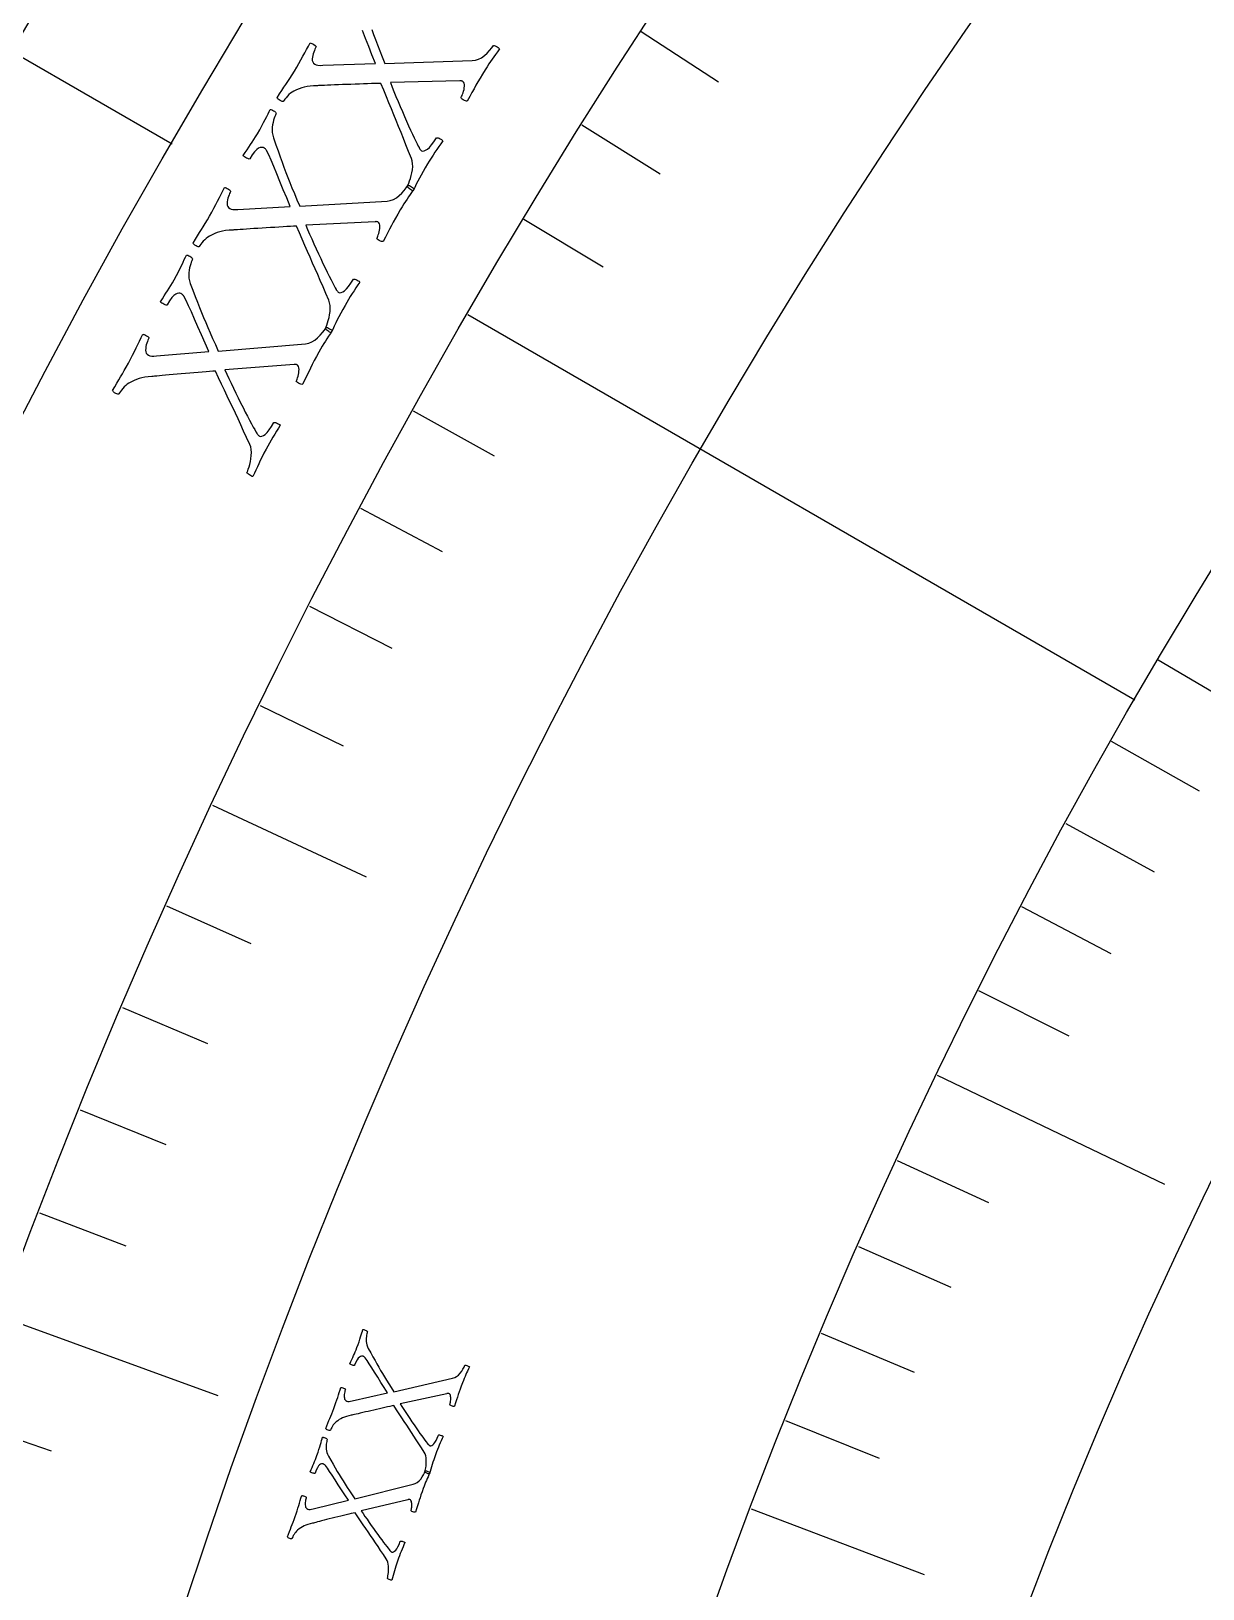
# Model space of a CAD drawing. Header units: millimetres. Extents: x -76 to 76, y -76 to 86.
# Drawn here: x -64.3 to -51.59, y 20.57 to 37.46 of the extents above; entities that cross this region are included whole.
import ezdxf

# ---------------------------------------------------------------- set-up
doc = ezdxf.new("R2010")
doc.units = ezdxf.units.MM
for name, color, linetype in [('ENGRAVE', 7, 'Continuous'), ('ENGRAVE_FINE', 8, 'Continuous'), ('TEXT', 5, 'Continuous')]:
    doc.layers.add(name, color=color, linetype=linetype)

msp = doc.modelspace()

# ---------------------------------------------------------------- linework, layer by layer
at = {"layer": 'ENGRAVE'}
for points in [[(-64.5016, 37.24), (-62.7739, 36.2425)], [(-59.5652, 34.39), (-52.3253, 30.21)], [(-52.0716, 30.6451), (-50.3424, 29.6275)], [(-62.3358, 29.0677), (-60.669, 28.2904)], [(-54.4724, 26.1407), (-52.0057, 24.957)], [(-64.6321, 23.5241), (-62.2753, 22.6664)], [(-56.4888, 21.4381), (-54.613, 20.7261)]]:
    msp.add_lwpolyline(points, dxfattribs=at)
for radius in [74.48, 74.48, 72.485, 68.78, 68.78, 65.854, 60.42, 60.42, 57.228]:
    msp.add_circle((0, 0), radius, dxfattribs=at)
at = {"layer": 'ENGRAVE_FINE'}
for points in [[(-57.6838, 37.4603), (-56.8424, 36.9139)], [(-58.3287, 36.4478), (-57.478, 35.9162)], [(-58.956, 35.4243), (-58.0961, 34.9076)], [(-60.1563, 33.3452), (-59.2789, 32.8588)], [(-60.7291, 32.2903), (-59.8434, 31.8193)], [(-61.2834, 31.2255), (-60.3896, 30.77)], [(-61.8191, 30.1512), (-60.9174, 29.7114)], [(-52.5816, 29.7616), (-51.6292, 29.2225)], [(-53.0768, 28.8691), (-52.1154, 28.3462)], [(-62.8337, 27.9753), (-61.9172, 27.5673)], [(-53.5571, 27.968), (-52.587, 27.4614)], [(-54.0224, 27.0585), (-53.0438, 26.5684)], [(-63.3123, 26.8745), (-62.3889, 26.4825)], [(-63.7717, 25.7654), (-62.8416, 25.3896)], [(-54.907, 25.2151), (-53.9124, 24.7583)], [(-64.2117, 24.6485), (-63.2751, 24.289)], [(-55.3261, 24.2817), (-54.3239, 23.8419)], [(-55.7295, 23.3409), (-54.7201, 22.9181)], [(-65.0328, 22.3926), (-64.0842, 22.066)], [(-56.1171, 22.393), (-55.1007, 21.9873)]]:
    msp.add_lwpolyline(points, dxfattribs=at)
at = {"layer": 'TEXT'}
msp.add_lwpolyline([(-60.6067, 37.4826), (-60.5868, 37.427), (-60.5663, 37.3716), (-60.5444, 37.314), (-60.5203, 37.2514), (-60.4939, 37.1838), (-60.4654, 37.1113), (-59.5153, 37.1438), (-59.4811, 37.148), (-59.4477, 37.1587), (-59.415, 37.1759), (-59.3832, 37.1997), (-59.3534, 37.2267), (-59.3272, 37.254), (-59.3045, 37.2814), (-59.2853, 37.309), (-59.2778, 37.3084), (-59.2689, 37.3055), (-59.2585, 37.3003), (-59.2468, 37.2929), (-59.2358, 37.285), (-59.2274, 37.2786), (-59.2217, 37.2738), (-59.2188, 37.2704), (-59.2414, 37.2395), (-59.2623, 37.2108), (-59.2817, 37.1843), (-59.2994, 37.1601), (-59.3169, 37.1355), (-59.3357, 37.108), (-59.3555, 37.0776), (-59.3766, 37.0444), (-59.405, 36.9983), (-59.431, 36.955), (-59.4547, 36.9145), (-59.4761, 36.8767), (-59.4971, 36.8387), (-59.5198, 36.7976), (-59.5442, 36.7533), (-59.5703, 36.7059), (-59.5787, 36.7054), (-59.5887, 36.7075), (-59.6003, 36.7123), (-59.6135, 36.7196), (-59.6254, 36.7278), (-59.6331, 36.7349), (-59.6366, 36.741), (-59.6358, 36.7462), (-59.6313, 36.7545), (-59.6263, 36.7656), (-59.6208, 36.7793), (-59.6149, 36.7958), (-59.6094, 36.8137), (-59.6051, 36.8319), (-59.6022, 36.8502), (-59.6005, 36.8687), (-59.6009, 36.8858), (-59.6042, 36.8999), (-59.6104, 36.911), (-59.6194, 36.919), (-59.6221, 36.9204), (-59.6255, 36.9216), (-59.6296, 36.9226), (-59.6344, 36.9235), (-59.6394, 36.924), (-59.6441, 36.9242), (-59.6484, 36.9239), (-59.6523, 36.9233), (-60.4045, 36.9057), (-60.3857, 36.858), (-60.3656, 36.8081), (-60.3441, 36.756), (-60.3214, 36.7018), (-60.2981, 36.6469), (-60.2748, 36.5927), (-60.2518, 36.5393), (-60.2288, 36.4866), (-60.2065, 36.436), (-60.1852, 36.3889), (-60.1651, 36.3453), (-60.146, 36.3052), (-60.1288, 36.2699), (-60.1144, 36.2406), (-60.1027, 36.2174), (-60.0938, 36.2003), (-60.092, 36.1974), (-60.0897, 36.1938), (-60.087, 36.1896), (-60.0839, 36.1847), (-60.0803, 36.1798), (-60.076, 36.1752), (-60.0711, 36.1711), (-60.0656, 36.1673), (-60.0537, 36.1636), (-60.0393, 36.165), (-60.0223, 36.1718), (-60.0028, 36.1837), (-59.981, 36.2024), (-59.9572, 36.2294), (-59.9313, 36.2648), (-59.9033, 36.3085), (-59.8957, 36.3082), (-59.8864, 36.3058), (-59.8756, 36.3016), (-59.8631, 36.2953), (-59.8514, 36.2885), (-59.8428, 36.2826), (-59.8372, 36.2775), (-59.8347, 36.2733), (-59.8562, 36.2431), (-59.8776, 36.2124), (-59.8991, 36.1814), (-59.9205, 36.15), (-59.9417, 36.1184), (-59.9622, 36.0868), (-59.9821, 36.0552), (-60.0014, 36.0237), (-60.0268, 35.9807), (-60.0499, 35.9407), (-60.0706, 35.9036), (-60.0889, 35.8695), (-60.106, 35.8365), (-60.1234, 35.8028), (-60.141, 35.7685), (-60.1587, 35.7334), (-60.1665, 35.7356), (-60.1753, 35.7397), (-60.1851, 35.7459), (-60.196, 35.754), (-60.2061, 35.7623), (-60.2138, 35.769), (-60.2191, 35.774), (-60.222, 35.7774), (-60.2183, 35.7848), (-60.2127, 35.7977), (-60.2053, 35.816), (-60.1961, 35.8398), (-60.1865, 35.8672), (-60.1782, 35.8966), (-60.1711, 35.9279), (-60.1652, 35.9612), (-60.162, 35.9945), (-60.1628, 36.0262), (-60.1676, 36.056), (-60.1764, 36.0841), (-60.2063, 36.1597), (-60.2351, 36.2318), (-60.2626, 36.3005), (-60.289, 36.3659), (-60.3148, 36.4294), (-60.3409, 36.493), (-60.3671, 36.5566), (-60.3935, 36.6201), (-60.4205, 36.685), (-60.4483, 36.7528), (-60.4769, 36.8234), (-60.5064, 36.8968), (-60.5373, 36.8965), (-60.5718, 36.8958), (-60.6099, 36.8947), (-60.6518, 36.8931), (-60.6959, 36.8914), (-60.7409, 36.8898), (-60.7869, 36.8884), (-60.8337, 36.887), (-60.8803, 36.8857), (-60.9254, 36.8842), (-60.9689, 36.8825), (-61.0109, 36.8808), (-61.0502, 36.879), (-61.0859, 36.8774), (-61.1178, 36.876), (-61.146, 36.8747), (-61.1691, 36.8737), (-61.1856, 36.873), (-61.1954, 36.8725), (-61.1987, 36.8724), (-61.2391, 36.871), (-61.2759, 36.868), (-61.3092, 36.8636), (-61.339, 36.8576), (-61.3671, 36.8498), (-61.3953, 36.8398), (-61.4237, 36.8276), (-61.4521, 36.8133), (-61.4705, 36.8024), (-61.4882, 36.7897), (-61.5052, 36.7752), (-61.5214, 36.7588), (-61.5362, 36.7423), (-61.5486, 36.7275), (-61.5586, 36.7142), (-61.5662, 36.7026), (-61.5705, 36.6995), (-61.5775, 36.6996), (-61.5875, 36.7031), (-61.6002, 36.7099), (-61.6128, 36.7182), (-61.6224, 36.7263), (-61.6288, 36.7343), (-61.6322, 36.742), (-61.6061, 36.7829), (-61.5817, 36.8205), (-61.5591, 36.8549), (-61.5381, 36.886), (-61.5173, 36.9172), (-61.495, 36.9518), (-61.4713, 36.9898), (-61.4461, 37.0312), (-61.4461, 37.0312), (-61.4208, 37.0735), (-61.3971, 37.1143), (-61.3749, 37.1535), (-61.3542, 37.1912), (-61.3342, 37.2279), (-61.3143, 37.2642), (-61.2943, 37.3001), (-61.2744, 37.3356), (-61.2673, 37.3342), (-61.2582, 37.3306), (-61.2471, 37.3251), (-61.234, 37.3176), (-61.222, 37.3095), (-61.2143, 37.3023), (-61.2109, 37.2961), (-61.2117, 37.2909), (-61.217, 37.2813), (-61.2229, 37.2691), (-61.2293, 37.2544), (-61.2363, 37.2372), (-61.2427, 37.2187), (-61.2476, 37.2), (-61.251, 37.1812), (-61.2528, 37.1624), (-61.2518, 37.1446), (-61.2468, 37.1293), (-61.2376, 37.1164), (-61.2244, 37.106), (-61.2094, 37.0993), (-61.1901, 37.095), (-61.1667, 37.093), (-61.139, 37.0933), (-60.5677, 37.1124), (-60.6043, 37.2055), (-60.6394, 37.2962), (-60.6731, 37.3845), (-60.7053, 37.4705)], dxfattribs=at)
for points in [[(-62.3666, 35.4588), (-62.3425, 35.5018), (-62.3198, 35.5431), (-62.2986, 35.5829), (-62.2789, 35.6211), (-62.2598, 35.6583), (-62.2408, 35.6951), (-62.2218, 35.7315), (-62.2028, 35.7676), (-62.1956, 35.7663), (-62.1864, 35.763), (-62.1752, 35.7577), (-62.1619, 35.7505), (-62.1498, 35.7427), (-62.1419, 35.7358), (-62.1383, 35.7297), (-62.1389, 35.7244), (-62.144, 35.7146), (-62.1496, 35.7024), (-62.1556, 35.6875), (-62.1622, 35.6701), (-62.1681, 35.6514), (-62.1726, 35.6327), (-62.1755, 35.6138), (-62.1768, 35.5949), (-62.1754, 35.5772), (-62.1699, 35.562), (-62.1604, 35.5494), (-62.147, 35.5392), (-62.1318, 35.533), (-62.1124, 35.5291), (-62.0889, 35.5277), (-62.0612, 35.5287), (-61.4907, 35.5624), (-61.5296, 35.6544), (-61.567, 35.7442), (-61.6029, 35.8317), (-61.6373, 35.9168), (-61.6695, 35.9955), (-61.6986, 36.0637), (-61.7248, 36.1213), (-61.7479, 36.1684), (-61.7519, 36.1751), (-61.7564, 36.181), (-61.7613, 36.1862), (-61.7667, 36.1907), (-61.7717, 36.1943), (-61.7756, 36.1971), (-61.7785, 36.1991), (-61.7802, 36.2002), (-61.7898, 36.2034), (-61.8022, 36.2034), (-61.8172, 36.2001), (-61.835, 36.1935), (-61.8554, 36.1802), (-61.8781, 36.1565), (-61.9033, 36.1225), (-61.931, 36.0782), (-61.9356, 36.0766), (-61.9429, 36.0775), (-61.9529, 36.081), (-61.9655, 36.0871), (-61.9783, 36.0942), (-61.9888, 36.101), (-61.9969, 36.1074), (-62.0026, 36.1135), (-61.9804, 36.1462), (-61.9596, 36.177), (-61.94, 36.2059), (-61.9217, 36.2329), (-61.9039, 36.2598), (-61.8857, 36.2884), (-61.8671, 36.3185), (-61.8482, 36.3502), (-61.8226, 36.3943), (-61.7997, 36.4352), (-61.7796, 36.4727), (-61.7621, 36.5071), (-61.7466, 36.5383), (-61.7324, 36.5666), (-61.7195, 36.5921), (-61.7079, 36.6147), (-61.701, 36.6135), (-61.6926, 36.6109), (-61.6827, 36.6067), (-61.6713, 36.601), (-61.6604, 36.5943), (-61.6519, 36.5867), (-61.6459, 36.5783), (-61.6423, 36.5692), (-61.6458, 36.5625), (-61.6506, 36.5518), (-61.6567, 36.5373), (-61.6642, 36.5189), (-61.6716, 36.4975), (-61.6778, 36.4743), (-61.6828, 36.449), (-61.6865, 36.4218), (-61.688, 36.3935), (-61.6863, 36.3647), (-61.6815, 36.3354), (-61.6736, 36.3058), (-61.6474, 36.2325), (-61.6231, 36.1642), (-61.6005, 36.1009), (-61.5798, 36.0425), (-61.5597, 35.9868), (-61.539, 35.9314), (-61.5177, 35.8763), (-61.4958, 35.8215), (-61.4724, 35.7644), (-61.4467, 35.7024), (-61.4187, 35.6356), (-61.3883, 35.5638), (-60.4393, 35.6204), (-60.4052, 35.6255), (-60.3721, 35.6371), (-60.3399, 35.6551), (-60.3087, 35.6797), (-60.2796, 35.7075), (-60.2541, 35.7354), (-60.2321, 35.7634), (-60.2136, 35.7915), (-60.2061, 35.791), (-60.1971, 35.7884), (-60.1867, 35.7835), (-60.1748, 35.7763), (-60.1635, 35.7687), (-60.155, 35.7625), (-60.1492, 35.7578), (-60.1462, 35.7545), (-60.1679, 35.7231), (-60.1882, 35.6939), (-60.2068, 35.6669), (-60.224, 35.6422), (-60.2409, 35.6172), (-60.2589, 35.5892), (-60.278, 35.5584), (-60.2982, 35.5246), (-60.3254, 35.4778), (-60.3503, 35.4339), (-60.373, 35.3928), (-60.3933, 35.3544), (-60.4134, 35.3159), (-60.4351, 35.2742), (-60.4584, 35.2293), (-60.4833, 35.1813), (-60.4916, 35.1806), (-60.5016, 35.1825), (-60.5133, 35.1869), (-60.5267, 35.1939), (-60.5389, 35.2017), (-60.5467, 35.2087), (-60.5504, 35.2147), (-60.5497, 35.2199), (-60.5454, 35.2284), (-60.5407, 35.2395), (-60.5356, 35.2534), (-60.5301, 35.27), (-60.525, 35.2881), (-60.5212, 35.3063), (-60.5187, 35.3247), (-60.5175, 35.3433), (-60.5184, 35.3604), (-60.522, 35.3744), (-60.5285, 35.3853), (-60.5378, 35.3931), (-60.5405, 35.3944), (-60.5439, 35.3955), (-60.548, 35.3964), (-60.5529, 35.3972), (-60.5579, 35.3976), (-60.5625, 35.3976), (-60.5668, 35.3973), (-60.5707, 35.3965), (-61.3222, 35.3598), (-61.3022, 35.3126), (-61.2808, 35.2632), (-61.2581, 35.2117), (-61.234, 35.1581), (-61.2092, 35.1038), (-61.1847, 35.0502), (-61.1602, 34.9974), (-61.136, 34.9453), (-61.1124, 34.8953), (-61.0899, 34.8488), (-61.0686, 34.8057), (-61.0485, 34.7661), (-61.0305, 34.7312), (-61.0153, 34.7023), (-61.0031, 34.6794), (-60.9937, 34.6625), (-60.9918, 34.6597), (-60.9894, 34.6562), (-60.9867, 34.652), (-60.9835, 34.6473), (-60.9797, 34.6424), (-60.9753, 34.6379), (-60.9703, 34.6339), (-60.9647, 34.6303), (-60.9527, 34.6269), (-60.9383, 34.6287), (-60.9215, 34.6358), (-60.9023, 34.6483), (-60.881, 34.6675), (-60.8579, 34.6952), (-60.8329, 34.7312), (-60.806, 34.7756), (-60.7984, 34.7754), (-60.7891, 34.7733), (-60.7781, 34.7693), (-60.7655, 34.7634), (-60.7536, 34.7569), (-60.7448, 34.7512), (-60.7392, 34.7462), (-60.7366, 34.7421), (-60.7572, 34.7113), (-60.7779, 34.6802), (-60.7986, 34.6486), (-60.8192, 34.6167), (-60.8396, 34.5845), (-60.8593, 34.5524), (-60.8784, 34.5204), (-60.8968, 34.4883), (-60.9212, 34.4447), (-60.9432, 34.4042), (-60.963, 34.3666), (-60.9804, 34.332), (-60.9967, 34.2986), (-61.0132, 34.2645), (-61.0299, 34.2297), (-61.0467, 34.1942), (-61.0546, 34.1962), (-61.0635, 34.2001), (-61.0735, 34.206), (-61.0845, 34.2138), (-61.0949, 34.2218), (-61.1028, 34.2283), (-61.1082, 34.2332), (-61.1111, 34.2365), (-61.1076, 34.244), (-61.1024, 34.257), (-61.0955, 34.2755), (-61.0868, 34.2995), (-61.078, 34.3272), (-61.0704, 34.3568), (-61.0641, 34.3883), (-61.059, 34.4217), (-61.0566, 34.4551), (-61.0582, 34.4867), (-61.0638, 34.5164), (-61.0734, 34.5443), (-61.1052, 34.6191), (-61.1357, 34.6905), (-61.165, 34.7585), (-61.193, 34.8231), (-61.2205, 34.886), (-61.2481, 34.9489), (-61.276, 35.0118), (-61.304, 35.0746), (-61.3326, 35.1388), (-61.3621, 35.2059), (-61.3925, 35.2757), (-61.4239, 35.3484), (-61.4547, 35.3473), (-61.4892, 35.3457), (-61.5273, 35.3436), (-61.5691, 35.341), (-61.6132, 35.3382), (-61.6581, 35.3354), (-61.704, 35.3328), (-61.7509, 35.3303), (-61.7974, 35.3277), (-61.8424, 35.3251), (-61.8858, 35.3224), (-61.9278, 35.3195), (-61.9671, 35.3167), (-62.0027, 35.3142), (-62.0346, 35.312), (-62.0627, 35.31), (-62.0858, 35.3084), (-62.1022, 35.3073), (-62.1121, 35.3066), (-62.1154, 35.3064), (-62.1556, 35.3039), (-62.1924, 35.3001), (-62.2256, 35.2948), (-62.2552, 35.2881), (-62.2831, 35.2795), (-62.3111, 35.2688), (-62.3391, 35.2559), (-62.3671, 35.2408), (-62.3852, 35.2295), (-62.4026, 35.2164), (-62.4192, 35.2014), (-62.4351, 35.1846), (-62.4494, 35.1678), (-62.4614, 35.1526), (-62.4711, 35.1391), (-62.4784, 35.1273), (-62.4826, 35.1241), (-62.4897, 35.124), (-62.4997, 35.1273), (-62.5126, 35.1337), (-62.5254, 35.1417), (-62.5351, 35.1496), (-62.5418, 35.1574), (-62.5454, 35.165), (-62.5204, 35.2065), (-62.4969, 35.2448), (-62.4751, 35.2797), (-62.455, 35.3113), (-62.435, 35.3431), (-62.4136, 35.3782), (-62.3908, 35.4168), (-62.3666, 35.4588)], [(-63.247, 33.8636), (-63.224, 33.9071), (-63.2023, 33.9491), (-63.1821, 33.9894), (-63.1634, 34.0281), (-63.1453, 34.0657), (-63.1272, 34.103), (-63.1091, 34.1399), (-63.091, 34.1764), (-63.0838, 34.1753), (-63.0745, 34.1722), (-63.0632, 34.1673), (-63.0497, 34.1604), (-63.0374, 34.1529), (-63.0293, 34.1462), (-63.0256, 34.1401), (-63.0261, 34.1349), (-63.0309, 34.125), (-63.0362, 34.1126), (-63.0419, 34.0976), (-63.0479, 34.08), (-63.0534, 34.0612), (-63.0574, 34.0423), (-63.0598, 34.0234), (-63.0607, 34.0044), (-63.0588, 33.9868), (-63.053, 33.9717), (-63.0432, 33.9593), (-63.0294, 33.9496), (-63.0141, 33.9437), (-62.9946, 33.9403), (-62.9711, 33.9395), (-62.9435, 33.9412), (-62.3739, 33.9893), (-62.4151, 34.0804), (-62.4548, 34.1692), (-62.4929, 34.2557), (-62.5295, 34.34), (-62.5637, 34.4178), (-62.5945, 34.4853), (-62.6221, 34.5422), (-62.6465, 34.5887), (-62.6507, 34.5953), (-62.6553, 34.6011), (-62.6603, 34.6062), (-62.6658, 34.6105), (-62.6709, 34.614), (-62.6749, 34.6167), (-62.6778, 34.6186), (-62.6796, 34.6197), (-62.6893, 34.6226), (-62.7016, 34.6223), (-62.7166, 34.6186), (-62.7342, 34.6116), (-62.7542, 34.5977), (-62.7764, 34.5735), (-62.8007, 34.5389), (-62.8272, 34.4939), (-62.8318, 34.4921), (-62.8391, 34.4929), (-62.8492, 34.4961), (-62.862, 34.5018), (-62.875, 34.5087), (-62.8856, 34.5152), (-62.8938, 34.5214), (-62.8997, 34.5273), (-62.8784, 34.5605), (-62.8583, 34.5919), (-62.8395, 34.6213), (-62.8219, 34.6488), (-62.8047, 34.6761), (-62.7872, 34.7051), (-62.7695, 34.7357), (-62.7513, 34.7678), (-62.7269, 34.8126), (-62.7051, 34.854), (-62.6859, 34.8921), (-62.6693, 34.9268), (-62.6546, 34.9585), (-62.6411, 34.9872), (-62.6289, 35.0129), (-62.6179, 35.0358), (-62.6109, 35.0348), (-62.6025, 35.0324), (-62.5925, 35.0285), (-62.5809, 35.0231), (-62.5698, 35.0166), (-62.5611, 35.0093), (-62.5549, 35.0011), (-62.5511, 34.992), (-62.5544, 34.9852), (-62.559, 34.9744), (-62.5647, 34.9598), (-62.5717, 34.9412), (-62.5786, 34.9196), (-62.5842, 34.8962), (-62.5885, 34.8708), (-62.5915, 34.8436), (-62.5923, 34.8152), (-62.5899, 34.7864), (-62.5844, 34.7573), (-62.5757, 34.7279), (-62.5477, 34.6553), (-62.5216, 34.5876), (-62.4974, 34.5249), (-62.4752, 34.4671), (-62.4537, 34.4119), (-62.4316, 34.3571), (-62.4089, 34.3025), (-62.3856, 34.2483), (-62.3608, 34.1918), (-62.3336, 34.1305), (-62.3038, 34.0644), (-62.2716, 33.9934), (-61.3244, 34.0741), (-61.2905, 34.08), (-61.2576, 34.0924), (-61.2259, 34.1113), (-61.1953, 34.1366), (-61.167, 34.1652), (-61.1422, 34.1937), (-61.1209, 34.2223), (-61.1031, 34.2508), (-61.0956, 34.2506), (-61.0865, 34.2481), (-61.076, 34.2435), (-61.0639, 34.2366), (-61.0524, 34.2293), (-61.0438, 34.2234), (-61.0379, 34.2188), (-61.0347, 34.2156), (-61.0557, 34.1836), (-61.0752, 34.1539), (-61.0932, 34.1265), (-61.1097, 34.1013), (-61.1259, 34.0759), (-61.1432, 34.0475), (-61.1615, 34.0161), (-61.1809, 33.9819), (-61.2069, 33.9344), (-61.2307, 33.8899), (-61.2523, 33.8482), (-61.2717, 33.8094), (-61.2907, 33.7703), (-61.3113, 33.7281), (-61.3335, 33.6827), (-61.3572, 33.634), (-61.3655, 33.6331), (-61.3756, 33.6347), (-61.3874, 33.6388), (-61.401, 33.6455), (-61.4133, 33.653), (-61.4213, 33.6598), (-61.4251, 33.6657), (-61.4246, 33.6709), (-61.4205, 33.6795), (-61.4161, 33.6907), (-61.4113, 33.7048), (-61.4062, 33.7215), (-61.4016, 33.7397), (-61.3983, 33.758), (-61.3963, 33.7765), (-61.3956, 33.7951), (-61.3968, 33.8121), (-61.4008, 33.826), (-61.4076, 33.8368), (-61.417, 33.8443), (-61.4198, 33.8455), (-61.4232, 33.8466), (-61.4274, 33.8474), (-61.4322, 33.848), (-61.4372, 33.8483), (-61.4419, 33.8483), (-61.4462, 33.8478), (-61.4501, 33.8469), (-62.2004, 33.7912), (-62.1792, 33.7445), (-62.1566, 33.6957), (-62.1325, 33.6448), (-62.1071, 33.5918), (-62.081, 33.5381), (-62.055, 33.4852), (-62.0293, 33.433), (-62.0037, 33.3815), (-61.9788, 33.3321), (-61.9552, 33.2862), (-61.9328, 33.2436), (-61.9117, 33.2046), (-61.8928, 33.1702), (-61.8769, 33.1417), (-61.8641, 33.1191), (-61.8543, 33.1024), (-61.8523, 33.0996), (-61.8499, 33.0962), (-61.847, 33.0921), (-61.8436, 33.0874), (-61.8398, 33.0827), (-61.8353, 33.0783), (-61.8302, 33.0744), (-61.8244, 33.071), (-61.8124, 33.0678), (-61.7981, 33.07), (-61.7815, 33.0776), (-61.7626, 33.0905), (-61.7417, 33.1103), (-61.7193, 33.1385), (-61.6952, 33.1751), (-61.6695, 33.2202), (-61.6619, 33.2202), (-61.6526, 33.2184), (-61.6415, 33.2147), (-61.6287, 33.2091), (-61.6167, 33.2028), (-61.6078, 33.1974), (-61.6019, 33.1926), (-61.5993, 33.1885), (-61.6191, 33.1572), (-61.639, 33.1256), (-61.6588, 33.0935), (-61.6787, 33.061), (-61.6982, 33.0284), (-61.7171, 32.9958), (-61.7354, 32.9632), (-61.753, 32.9307), (-61.7763, 32.8866), (-61.7973, 32.8454), (-61.816, 32.8074), (-61.8326, 32.7723), (-61.848, 32.7385), (-61.8637, 32.704), (-61.8795, 32.6688), (-61.8954, 32.6329), (-61.9033, 32.6347), (-61.9123, 32.6384), (-61.9224, 32.644), (-61.9337, 32.6515), (-61.9442, 32.6593), (-61.9523, 32.6656), (-61.9578, 32.6703), (-61.9609, 32.6736), (-61.9575, 32.6812), (-61.9526, 32.6943), (-61.9462, 32.713), (-61.9381, 32.7372), (-61.93, 32.7651), (-61.9232, 32.7949), (-61.9177, 32.8265), (-61.9135, 32.86), (-61.9119, 32.8935), (-61.9143, 32.925), (-61.9206, 32.9546), (-61.9309, 32.9822), (-61.9646, 33.0562), (-61.997, 33.1268), (-62.028, 33.194), (-62.0576, 33.2579), (-62.0867, 33.3201), (-62.1159, 33.3822), (-62.1453, 33.4444), (-62.1749, 33.5065), (-62.2051, 33.57), (-62.2363, 33.6362), (-62.2686, 33.7053), (-62.3018, 33.7771), (-62.3325, 33.7753), (-62.367, 33.7728), (-62.405, 33.7697), (-62.4467, 33.766), (-62.4907, 33.7621), (-62.5356, 33.7582), (-62.5814, 33.7545), (-62.6282, 33.7507), (-62.6746, 33.747), (-62.7195, 33.7432), (-62.7629, 33.7394), (-62.8047, 33.7355), (-62.844, 33.7317), (-62.8795, 33.7283), (-62.9113, 33.7253), (-62.9394, 33.7226), (-62.9624, 33.7204), (-62.9788, 33.7188), (-62.9886, 33.7179), (-62.9919, 33.7176), (-63.0321, 33.7141), (-63.0687, 33.7093), (-63.1018, 33.7032), (-63.1313, 33.6957), (-63.1589, 33.6865), (-63.1866, 33.6751), (-63.2143, 33.6615), (-63.2419, 33.6457), (-63.2598, 33.6339), (-63.2768, 33.6203), (-63.293, 33.605), (-63.3085, 33.5878), (-63.3223, 33.5706), (-63.3339, 33.5551), (-63.3433, 33.5413), (-63.3503, 33.5294), (-63.3544, 33.526), (-63.3615, 33.5258), (-63.3716, 33.5288), (-63.3846, 33.5349), (-63.3976, 33.5426), (-63.4076, 33.5502), (-63.4144, 33.5578), (-63.4182, 33.5653), (-63.3942, 33.6075), (-63.3718, 33.6463), (-63.3509, 33.6818), (-63.3316, 33.7139), (-63.3124, 33.7462), (-63.2919, 33.7818), (-63.2701, 33.821), (-63.247, 33.8636)], [(-61.0175, 22.5262), (-61.006, 22.5578), (-60.9953, 22.5883), (-60.9854, 22.6175), (-60.9763, 22.6455), (-60.9677, 22.6728), (-60.9589, 22.6998), (-60.9502, 22.7265), (-60.9414, 22.753), (-60.9364, 22.7529), (-60.9298, 22.7517), (-60.9216, 22.7494), (-60.9117, 22.746), (-60.9026, 22.7421), (-60.8965, 22.7383), (-60.8934, 22.7345), (-60.8932, 22.7309), (-60.8956, 22.7238), (-60.8979, 22.7148), (-60.9004, 22.7041), (-60.9028, 22.6916), (-60.9047, 22.6783), (-60.9056, 22.6652), (-60.9054, 22.6521), (-60.9042, 22.6391), (-60.9012, 22.6273), (-60.8958, 22.6177), (-60.888, 22.6102), (-60.8777, 22.6048), (-60.8667, 22.6023), (-60.8531, 22.6018), (-60.837, 22.6035), (-60.8184, 22.6072), (-60.4354, 22.6938), (-60.4722, 22.7518), (-60.5078, 22.8083), (-60.5421, 22.8635), (-60.5751, 22.9172), (-60.6059, 22.9668), (-60.6335, 23.0096), (-60.6578, 23.0456), (-60.6789, 23.0748), (-60.6824, 23.0789), (-60.6861, 23.0824), (-60.69, 23.0854), (-60.6942, 23.0878), (-60.698, 23.0897), (-60.701, 23.0911), (-60.7031, 23.0921), (-60.7044, 23.0927), (-60.7113, 23.0938), (-60.7197, 23.0924), (-60.7295, 23.0885), (-60.7408, 23.082), (-60.753, 23.0707), (-60.7658, 23.0521), (-60.7789, 23.0263), (-60.7926, 22.9933), (-60.7955, 22.9917), (-60.8006, 22.9915), (-60.8078, 22.9927), (-60.817, 22.9954), (-60.8265, 22.9988), (-60.8344, 23.0022), (-60.8406, 23.0056), (-60.8451, 23.0091), (-60.8339, 23.0337), (-60.8233, 23.0568), (-60.8133, 23.0786), (-60.804, 23.0989), (-60.795, 23.1191), (-60.786, 23.1404), (-60.7769, 23.1628), (-60.7677, 23.1864), (-60.7555, 23.2191), (-60.7447, 23.2493), (-60.7353, 23.2769), (-60.7275, 23.3021), (-60.7206, 23.3249), (-60.7143, 23.3457), (-60.7085, 23.3643), (-60.7032, 23.3809), (-60.6984, 23.3809), (-60.6924, 23.3801), (-60.6852, 23.3784), (-60.6769, 23.3759), (-60.6687, 23.3725), (-60.662, 23.3684), (-60.657, 23.3634), (-60.6535, 23.3577), (-60.6551, 23.3527), (-60.6571, 23.345), (-60.6596, 23.3345), (-60.6625, 23.3212), (-60.6651, 23.3059), (-60.6666, 23.2895), (-60.667, 23.2718), (-60.6664, 23.2531), (-60.6642, 23.2337), (-60.6597, 23.2144), (-60.6531, 23.1952), (-60.6443, 23.1761), (-60.6182, 23.1295), (-60.5938, 23.0861), (-60.5713, 23.0458), (-60.5505, 23.0087), (-60.5305, 22.9733), (-60.5102, 22.9381), (-60.4895, 22.9033), (-60.4684, 22.8686), (-60.446, 22.8326), (-60.4216, 22.7936), (-60.3949, 22.7515), (-60.3662, 22.7063), (-59.7292, 22.8525), (-59.7067, 22.8599), (-59.6856, 22.8716), (-59.6658, 22.8875), (-59.6474, 22.9078), (-59.6309, 22.93), (-59.6168, 22.9519), (-59.6051, 22.9734), (-59.5958, 22.9946), (-59.5906, 22.9952), (-59.5842, 22.9944), (-59.5766, 22.9923), (-59.5677, 22.9888), (-59.5592, 22.9849), (-59.5527, 22.9817), (-59.5482, 22.9792), (-59.5458, 22.9773), (-59.5569, 22.9535), (-59.5673, 22.9313), (-59.5769, 22.9109), (-59.5857, 22.8921), (-59.5943, 22.8732), (-59.6033, 22.8521), (-59.6127, 22.829), (-59.6226, 22.8037), (-59.6357, 22.7688), (-59.6476, 22.7361), (-59.6583, 22.7056), (-59.6678, 22.6773), (-59.677, 22.6488), (-59.687, 22.618), (-59.6977, 22.5849), (-59.7092, 22.5494), (-59.7147, 22.548), (-59.7217, 22.5481), (-59.7302, 22.5498), (-59.7401, 22.553), (-59.7492, 22.557), (-59.7553, 22.5608), (-59.7584, 22.5645), (-59.7586, 22.5681), (-59.7566, 22.5743), (-59.7547, 22.5824), (-59.7528, 22.5924), (-59.7509, 22.6044), (-59.7496, 22.6172), (-59.7491, 22.63), (-59.7494, 22.6428), (-59.7507, 22.6555), (-59.7533, 22.667), (-59.7573, 22.6761), (-59.7629, 22.6828), (-59.7701, 22.687), (-59.7721, 22.6876), (-59.7745, 22.6879), (-59.7774, 22.6881), (-59.7808, 22.688), (-59.7842, 22.6878), (-59.7874, 22.6873), (-59.7903, 22.6865), (-59.7928, 22.6856), (-60.2983, 22.5755), (-60.2794, 22.5458), (-60.2593, 22.5147), (-60.2381, 22.4824), (-60.2157, 22.4487), (-60.1928, 22.4147), (-60.1701, 22.3811), (-60.1476, 22.348), (-60.1253, 22.3154), (-60.1037, 22.2841), (-60.0833, 22.2551), (-60.064, 22.2282), (-60.046, 22.2036), (-60.0298, 22.182), (-60.0163, 22.164), (-60.0054, 22.1499), (-59.9972, 22.1394), (-59.9956, 22.1377), (-59.9936, 22.1356), (-59.9912, 22.1331), (-59.9885, 22.1302), (-59.9854, 22.1273), (-59.982, 22.1248), (-59.9781, 22.1226), (-59.9739, 22.1208), (-59.9654, 22.1198), (-59.9558, 22.1227), (-59.9453, 22.1294), (-59.9336, 22.14), (-59.9213, 22.1555), (-59.9087, 22.1769), (-59.8957, 22.2041), (-59.8825, 22.2373), (-59.8773, 22.2381), (-59.8707, 22.2377), (-59.8629, 22.2362), (-59.8536, 22.2336), (-59.8448, 22.2305), (-59.8382, 22.2276), (-59.8338, 22.2249), (-59.8316, 22.2224), (-59.8422, 22.1992), (-59.8527, 22.1757), (-59.8632, 22.1519), (-59.8737, 22.1279), (-59.8839, 22.1038), (-59.8937, 22.0797), (-59.9031, 22.0558), (-59.9121, 22.032), (-59.9238, 21.9996), (-59.9342, 21.9696), (-59.9434, 21.9419), (-59.9514, 21.9164), (-59.9588, 21.8919), (-59.9662, 21.8669), (-59.9737, 21.8414), (-59.9812, 21.8154), (-59.9868, 21.8159), (-59.9933, 21.8175), (-60.0007, 21.8204), (-60.009, 21.8245), (-60.0169, 21.8288), (-60.023, 21.8323), (-60.0272, 21.8351), (-60.0296, 21.837), (-60.028, 21.8425), (-60.0259, 21.8519), (-60.0233, 21.8652), (-60.0201, 21.8825), (-60.0171, 21.9023), (-60.0152, 21.9233), (-60.0145, 21.9454), (-60.0147, 21.9686), (-60.0168, 21.9916), (-60.0214, 22.0128), (-60.0285, 22.0324), (-60.0381, 22.0503), (-60.068, 22.0975), (-60.0967, 22.1425), (-60.1241, 22.1854), (-60.1503, 22.2261), (-60.176, 22.2657), (-60.2018, 22.3053), (-60.2277, 22.3448), (-60.2538, 22.3843), (-60.2804, 22.4246), (-60.308, 22.4667), (-60.3365, 22.5106), (-60.366, 22.5563), (-60.3867, 22.5522), (-60.4099, 22.5472), (-60.4355, 22.5415), (-60.4636, 22.5351), (-60.4931, 22.5282), (-60.5233, 22.5214), (-60.5541, 22.5145), (-60.5856, 22.5075), (-60.6168, 22.5006), (-60.6471, 22.4938), (-60.6762, 22.4871), (-60.7043, 22.4805), (-60.7307, 22.4743), (-60.7545, 22.4687), (-60.7759, 22.4636), (-60.7948, 22.4592), (-60.8102, 22.4555), (-60.8212, 22.4529), (-60.8278, 22.4514), (-60.83, 22.4508), (-60.8571, 22.4447), (-60.8815, 22.4381), (-60.9034, 22.4308), (-60.9228, 22.423), (-60.9407, 22.4141), (-60.9585, 22.4038), (-60.976, 22.392), (-60.9933, 22.3787), (-61.0044, 22.3691), (-61.0147, 22.3583), (-61.0243, 22.3463), (-61.0331, 22.3332), (-61.041, 22.3203), (-61.0474, 22.3087), (-61.0524, 22.2985), (-61.0561, 22.2897), (-61.0585, 22.2871), (-61.0634, 22.2863), (-61.0705, 22.2874), (-61.08, 22.2903), (-61.0896, 22.2943), (-61.097, 22.2986), (-61.1024, 22.3031), (-61.1057, 22.3079), (-61.0934, 22.3387), (-61.0818, 22.3671), (-61.0709, 22.3931), (-61.0608, 22.4167), (-61.0508, 22.4404), (-61.0403, 22.4665), (-61.0292, 22.4951), (-61.0175, 22.5262)], [(-61.4383, 21.352), (-61.4274, 21.3839), (-61.4172, 21.4145), (-61.4079, 21.4439), (-61.3994, 21.4721), (-61.3912, 21.4995), (-61.383, 21.5267), (-61.3748, 21.5536), (-61.3665, 21.5802), (-61.3615, 21.5802), (-61.3548, 21.5792), (-61.3466, 21.577), (-61.3367, 21.5738), (-61.3275, 21.5701), (-61.3213, 21.5663), (-61.3181, 21.5627), (-61.3179, 21.5591), (-61.3201, 21.5519), (-61.3223, 21.5429), (-61.3245, 21.5321), (-61.3267, 21.5196), (-61.3284, 21.5063), (-61.329, 21.4931), (-61.3286, 21.48), (-61.3271, 21.4671), (-61.3239, 21.4554), (-61.3183, 21.4458), (-61.3103, 21.4385), (-61.3, 21.4333), (-61.2889, 21.431), (-61.2753, 21.4308), (-61.2593, 21.4327), (-61.2407, 21.4369), (-60.8595, 21.5307), (-60.8974, 21.588), (-60.934, 21.6439), (-60.9694, 21.6983), (-61.0035, 21.7514), (-61.0352, 21.8004), (-61.0636, 21.8427), (-61.0886, 21.8782), (-61.1102, 21.907), (-61.1138, 21.911), (-61.1176, 21.9145), (-61.1215, 21.9174), (-61.1257, 21.9197), (-61.1296, 21.9215), (-61.1326, 21.9229), (-61.1347, 21.9239), (-61.1361, 21.9244), (-61.143, 21.9254), (-61.1513, 21.9238), (-61.1611, 21.9197), (-61.1722, 21.913), (-61.1843, 21.9015), (-61.1966, 21.8827), (-61.2093, 21.8566), (-61.2223, 21.8233), (-61.2252, 21.8217), (-61.2303, 21.8214), (-61.2375, 21.8225), (-61.2468, 21.825), (-61.2564, 21.8282), (-61.2643, 21.8314), (-61.2705, 21.8348), (-61.2752, 21.8381), (-61.2644, 21.8629), (-61.2542, 21.8863), (-61.2447, 21.9082), (-61.2358, 21.9287), (-61.2272, 21.949), (-61.2185, 21.9705), (-61.2099, 21.9931), (-61.2011, 22.0169), (-61.1895, 22.0498), (-61.1793, 22.0802), (-61.1705, 22.108), (-61.1631, 22.1333), (-61.1567, 22.1563), (-61.1508, 22.1771), (-61.1453, 22.1959), (-61.1404, 22.2126), (-61.1356, 22.2127), (-61.1296, 22.2119), (-61.1224, 22.2104), (-61.1139, 22.208), (-61.1057, 22.2049), (-61.099, 22.2008), (-61.0939, 22.196), (-61.0903, 22.1903), (-61.0918, 22.1853), (-61.0936, 22.1775), (-61.0959, 22.167), (-61.0986, 22.1536), (-61.1008, 22.1383), (-61.102, 22.1219), (-61.1021, 22.1042), (-61.1011, 22.0855), (-61.0985, 22.0662), (-61.0937, 22.047), (-61.0867, 22.0279), (-61.0776, 22.0089), (-61.0505, 21.9629), (-61.0254, 21.9199), (-61.002, 21.8801), (-60.9806, 21.8434), (-60.9599, 21.8083), (-60.9389, 21.7736), (-60.9175, 21.7391), (-60.8958, 21.7049), (-60.8728, 21.6694), (-60.8475, 21.6308), (-60.8201, 21.5892), (-60.7905, 21.5446), (-60.1565, 21.703), (-60.1341, 21.7108), (-60.1132, 21.7229), (-60.0937, 21.7392), (-60.0757, 21.7598), (-60.0596, 21.7823), (-60.046, 21.8045), (-60.0347, 21.8262), (-60.0258, 21.8476), (-60.0206, 21.8483), (-60.0142, 21.8476), (-60.0065, 21.8456), (-59.9975, 21.8423), (-59.989, 21.8386), (-59.9824, 21.8356), (-59.9779, 21.8331), (-59.9754, 21.8313), (-59.9861, 21.8072), (-59.9961, 21.7848), (-60.0053, 21.7642), (-60.0137, 21.7453), (-60.0219, 21.7262), (-60.0305, 21.705), (-60.0395, 21.6817), (-60.0489, 21.6562), (-60.0614, 21.6211), (-60.0726, 21.5882), (-60.0827, 21.5575), (-60.0917, 21.5289), (-60.1003, 21.5003), (-60.1097, 21.4693), (-60.1198, 21.436), (-60.1306, 21.4003), (-60.1361, 21.3988), (-60.1431, 21.3988), (-60.1516, 21.4003), (-60.1615, 21.4033), (-60.1707, 21.4071), (-60.1769, 21.4108), (-60.1801, 21.4144), (-60.1804, 21.418), (-60.1785, 21.4243), (-60.1767, 21.4324), (-60.175, 21.4425), (-60.1734, 21.4544), (-60.1723, 21.4673), (-60.172, 21.4801), (-60.1727, 21.4929), (-60.1742, 21.5056), (-60.1769, 21.517), (-60.1812, 21.5261), (-60.1869, 21.5326), (-60.1941, 21.5367), (-60.1961, 21.5372), (-60.1986, 21.5375), (-60.2015, 21.5376), (-60.2049, 21.5375), (-60.2083, 21.5372), (-60.2115, 21.5366), (-60.2143, 21.5358), (-60.2169, 21.5348), (-60.7201, 21.4151), (-60.7006, 21.3857), (-60.68, 21.3551), (-60.6581, 21.3232), (-60.6351, 21.2899), (-60.6116, 21.2563), (-60.5882, 21.2232), (-60.5651, 21.1905), (-60.5422, 21.1584), (-60.52, 21.1275), (-60.499, 21.0988), (-60.4792, 21.0724), (-60.4607, 21.0481), (-60.4441, 21.0268), (-60.4303, 21.0091), (-60.4191, 20.9952), (-60.4107, 20.9849), (-60.409, 20.9832), (-60.407, 20.9811), (-60.4046, 20.9787), (-60.4019, 20.9758), (-60.3987, 20.973), (-60.3952, 20.9705), (-60.3913, 20.9685), (-60.387, 20.9667), (-60.3785, 20.9659), (-60.369, 20.9689), (-60.3586, 20.9759), (-60.3471, 20.9867), (-60.3351, 21.0024), (-60.3229, 21.024), (-60.3105, 21.0515), (-60.2979, 21.0849), (-60.2927, 21.0858), (-60.2862, 21.0856), (-60.2783, 21.0842), (-60.269, 21.0818), (-60.2601, 21.0789), (-60.2535, 21.0761), (-60.249, 21.0735), (-60.2467, 21.071), (-60.2569, 21.0476), (-60.267, 21.0239), (-60.277, 20.9999), (-60.287, 20.9757), (-60.2968, 20.9514), (-60.3061, 20.9272), (-60.315, 20.9031), (-60.3235, 20.8791), (-60.3346, 20.8465), (-60.3445, 20.8163), (-60.3532, 20.7884), (-60.3607, 20.7628), (-60.3676, 20.7381), (-60.3745, 20.713), (-60.3815, 20.6873), (-60.3885, 20.6612), (-60.3941, 20.6616), (-60.4006, 20.6631), (-60.4081, 20.6658), (-60.4165, 20.6698), (-60.4245, 20.674), (-60.4306, 20.6774), (-60.4349, 20.68), (-60.4373, 20.6819), (-60.4359, 20.6874), (-60.4339, 20.6968), (-60.4315, 20.7102), (-60.4286, 20.7276), (-60.4261, 20.7474), (-60.4246, 20.7684), (-60.4242, 20.7905), (-60.425, 20.8137), (-60.4275, 20.8367), (-60.4325, 20.8578), (-60.4399, 20.8773), (-60.4499, 20.8949), (-60.4807, 20.9416), (-60.5102, 20.9861), (-60.5385, 21.0284), (-60.5655, 21.0686), (-60.5919, 21.1077), (-60.6185, 21.1468), (-60.6451, 21.1858), (-60.672, 21.2247), (-60.6993, 21.2646), (-60.7277, 21.3062), (-60.757, 21.3495), (-60.7874, 21.3946), (-60.8081, 21.3901), (-60.8312, 21.3847), (-60.8567, 21.3785), (-60.8846, 21.3715), (-60.914, 21.3641), (-60.944, 21.3566), (-60.9747, 21.3492), (-61.006, 21.3416), (-61.0372, 21.3341), (-61.0672, 21.3267), (-61.0963, 21.3195), (-61.1242, 21.3124), (-61.1505, 21.3056), (-61.1742, 21.2995), (-61.1955, 21.2941), (-61.2142, 21.2892), (-61.2296, 21.2853), (-61.2406, 21.2825), (-61.2472, 21.2808), (-61.2494, 21.2802), (-61.2763, 21.2736), (-61.3006, 21.2665), (-61.3224, 21.2588), (-61.3416, 21.2506), (-61.3593, 21.2414), (-61.3769, 21.2308), (-61.3942, 21.2186), (-61.4113, 21.205), (-61.4221, 21.1952), (-61.4322, 21.1842), (-61.4415, 21.1721), (-61.4502, 21.1588), (-61.4577, 21.1457), (-61.4639, 21.134), (-61.4688, 21.1237), (-61.4723, 21.1148), (-61.4747, 21.1121), (-61.4795, 21.1113), (-61.4866, 21.1122), (-61.4962, 21.115), (-61.5058, 21.1188), (-61.5134, 21.1229), (-61.5189, 21.1273), (-61.5223, 21.132), (-61.5105, 21.1631), (-61.4995, 21.1917), (-61.4891, 21.2179), (-61.4795, 21.2417), (-61.4699, 21.2656), (-61.4599, 21.2919), (-61.4493, 21.3207), (-61.4383, 21.352)]]:
    msp.add_lwpolyline(points, close=True, dxfattribs=at)

doc.saveas('drawing.dxf')
